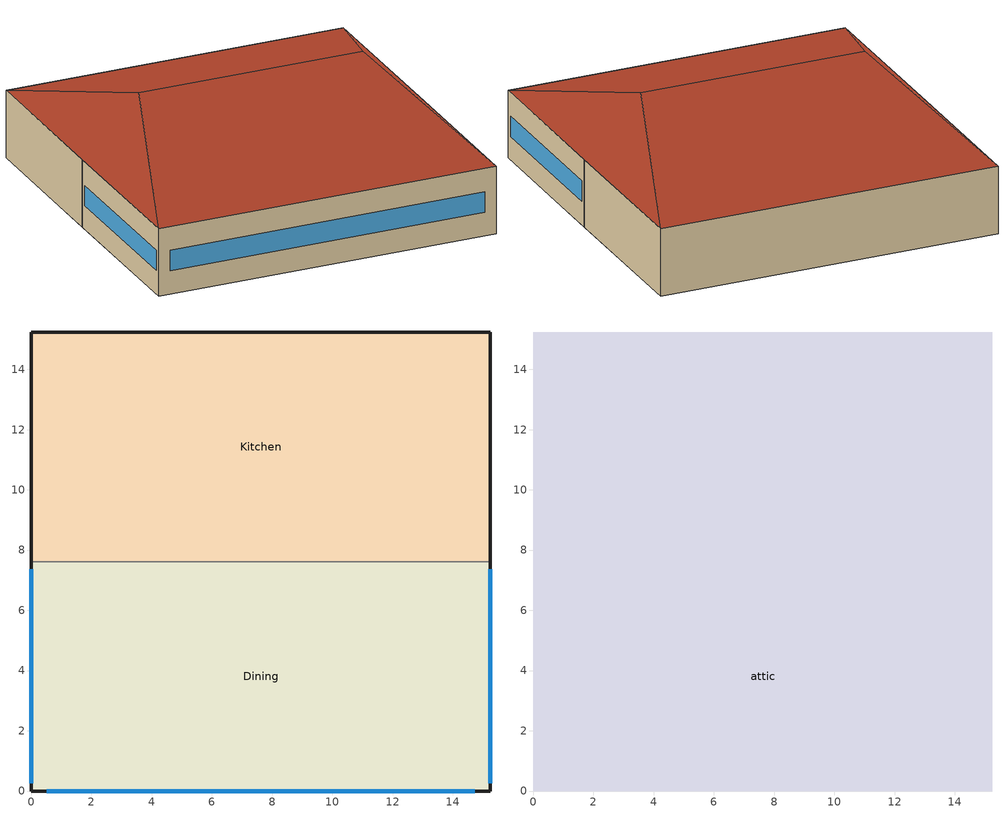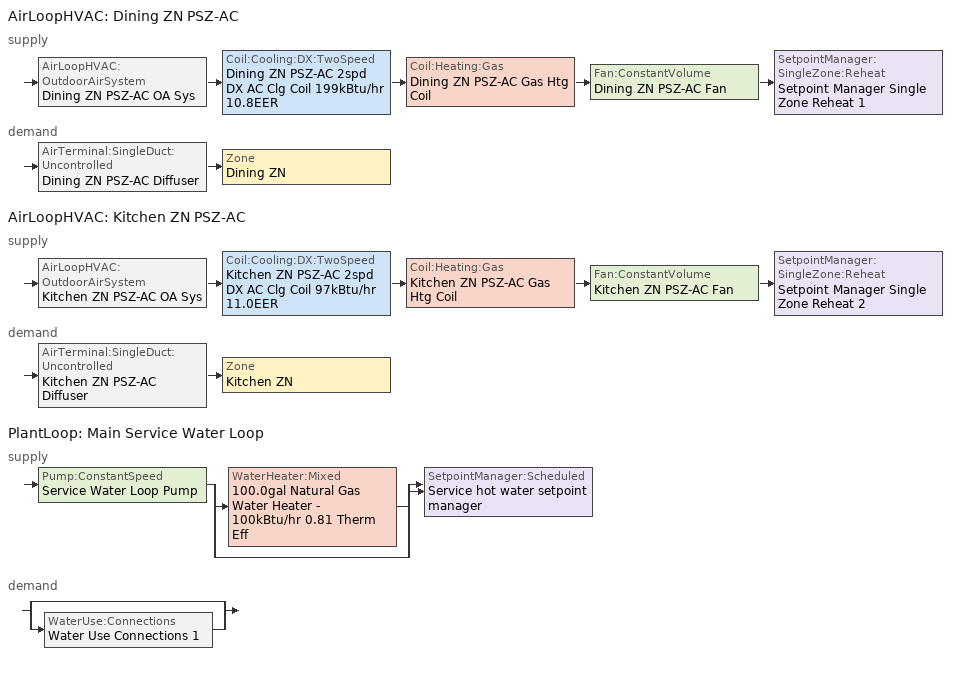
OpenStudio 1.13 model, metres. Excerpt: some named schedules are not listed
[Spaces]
Dining
 floor ground: 15.24,7.62 15.24,0 0,0 0,7.62 z0
 wall outside: 0,7.62 0,0 15.24,0 15.24,7.62 z0:3.05
 wall to Kitchen: 15.24,7.62 0,7.62 z0:3.05
 window: 0.51,0 14.73,0 / 0,7.37 0,0.25 / 15.24,0.25 15.24,7.37 z1.07:1.98
Kitchen
 floor ground: 15.24,15.24 15.24,7.62 0,7.62 0,15.24 z0
 wall outside: 15.24,7.62 15.24,15.24 0,15.24 0,7.62 z0:3.05
attic
 floor to Dining: 15.24,7.62 15.24,0 0,0 0,7.62 z3.05
 floor to Kitchen: 15.24,15.24 15.24,7.62 0,7.62 0,15.24 z3.05
 roof outside: 12.7,7.62,5.59 15.24,15.24,3.05 0,15.24,3.05 2.54,7.62,5.59; 12.7,7.62,5.59 15.24,0,3.05 15.24,15.24,3.05; 2.54,7.62,5.59 0,15.24,3.05 0,0,3.05; 2.54,7.62,5.59 0,0,3.05 15.24,0,3.05 12.7,7.62,5.59
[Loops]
AirLoopHVAC 'Dining ZN PSZ-AC'
 supply: AirLoopHVAC:OutdoorAirSystem 'Dining ZN PSZ-AC OA Sys' > Coil:Cooling:DX:TwoSpeed 'Dining ZN PSZ-AC 2spd DX AC Clg Coil 199kBtu/hr 10.8EER' > Coil:Heating:Gas 'Dining ZN PSZ-AC Gas Htg Coil' > Fan:ConstantVolume 'Dining ZN PSZ-AC Fan' > SetpointManager:SingleZone:Reheat 'Setpoint Manager Single Zone Reheat 1'
 demand: AirTerminal:SingleDuct:Uncontrolled 'Dining ZN PSZ-AC Diffuser' > Zone 'Dining ZN'
AirLoopHVAC 'Kitchen ZN PSZ-AC'
 supply: AirLoopHVAC:OutdoorAirSystem 'Kitchen ZN PSZ-AC OA Sys' > Coil:Cooling:DX:TwoSpeed 'Kitchen ZN PSZ-AC 2spd DX AC Clg Coil 97kBtu/hr 11.0EER' > Coil:Heating:Gas 'Kitchen ZN PSZ-AC Gas Htg Coil' > Fan:ConstantVolume 'Kitchen ZN PSZ-AC Fan' > SetpointManager:SingleZone:Reheat 'Setpoint Manager Single Zone Reheat 2'
 demand: AirTerminal:SingleDuct:Uncontrolled 'Kitchen ZN PSZ-AC Diffuser' > Zone 'Kitchen ZN'
PlantLoop 'Main Service Water Loop'
 supply: Pump:ConstantSpeed 'Service Water Loop Pump' > split
  | WaterHeater:Mixed '100.0gal Natural Gas Water Heater - 100kBtu/hr 0.81 Therm Eff'
  | bypass
  join > SetpointManager:Scheduled 'Service hot water setpoint manager'
 demand: split
  | bypass
  | WaterUse:Connections 'Water Use Connections 1'
[Site]
Houston Bush Intercontinental_TX_USA: Latitude {deg}=30; Longitude {deg}=-95.37; Time Zone {hr}=-6; Elevation {m}=29; Terrain=City
[Building]
90.1-2010-QuickServiceRestaurant-ASHRAE 169-2006-2A created: 2017-02-06 09:38:12 -0700: North Axis {deg}=0; Default Construction Set=90.1-2010 - QckSrvRest - ASHRAE 169-2006-2A; Standards Building Type=QuickServiceRestaurant
[Site:GroundTemperature:BuildingSurface]
20.41, 20.33, 20.54, 20.74, 20.98, 23.29, 23.67, 23.76, 23.73, 21.38, 20.94, 20.54
[Site:WaterMainsTemperature]
Calculation Method=Correlation; Annual Average Outdoor Air Temperature {C}=20.3167; Maximum Difference In Monthly Average Outdoor Air Temperatures {deltaC}=17.8
[SizingPeriod:DesignDay] Barometric Pressure {Pa}=100977; Sky Clearness=0; Rain Indicator=0; Snow Indicator=0; Day of Month=21; Daylight Saving Time Indicator=0; Humidity Indicating Type=Wetbulb; Dry-Bulb Temperature Range Modifier Type=DefaultMultipliers
Name | Maximum Dry-Bulb Temperature {C} | Daily Dry-Bulb Temperature Range {deltaC} | Humidity Indicating Conditions at Maximum Dry-Bulb | Wind Speed {m/s} | Wind Direction {deg} | Month | Day Type | Solar Model Indicator | ASHRAE Taub | ASHRAE Taud
Houston Bush Intercontinental Ann Htg 99.6% Condns DB | -1.6 | 0 | -1.6 | 2.8 | 0 | 1 | WinterDesignDay | ASHRAEClearSky
Houston Bush Intercontinental Ann Clg .4% Condns DB=>MWB | 36 | 10.1 | 24.8 | 3.5 | 170 | 7 | SummerDesignDay | ASHRAETau | 0.499 | 1.97
[ClimateZones]
Climate Zone Value 1=2A
[Material:NoMass] Thermal Absorptance=0.9; Solar Absorptance=0.7
Name | Roughness | Thermal Resistance {m2-K/W} | Visible Absorptance
CP02 CARPET PAD | VeryRough | 0.21648 | 0.8
Typical Insulation R-6.78 | Smooth | 1.19347 | 0.7
Typical Carpet Pad | Smooth | 0.21648 | 0.8
Typical Insulation R-9.06 | Smooth | 1.59504 | 0.7
Typical Insulation R-35.4 | Smooth | 6.23479 | 0.7
Typical Insulation R-0.58 | Smooth | 0.101875 | 0.7
Typical Insulation | Smooth | 0.0282222 | 0.7
[Material]
Name | Roughness | Thickness {m} | Conductivity {W/m-K} | Density {kg/m3} | Specific Heat {J/kg-K} | Thermal Absorptance | Solar Absorptance | Visible Absorptance
100mm Normalweight concrete floor | MediumSmooth | 0.1016 | 2.31 | 2322 | 832
G01 13mm gypsum board | Smooth | 0.0127 | 0.16 | 800 | 1090 | 0.9 | 0.7 | 0.5
4 in. Normalweight Concrete Floor | MediumRough | 0.1016 | 2.31 | 2322 | 832 | 0.9 | 0.7 | 0.7
25mm Stucco | Smooth | 0.0254 | 0.72 | 1856 | 840 | 0.9 | 0.7 | 0.7
5/8 in. Gypsum Board | MediumSmooth | 0.0159 | 0.16 | 800 | 1090 | 0.9 | 0.7 | 0.7
6 in. Normalweight Concrete Floor | MediumRough | 0.1524 | 2.31 | 2322 | 832 | 0.9 | 0.7 | 0.7
8 in. Concrete Block Basement Wall | MediumRough | 0.2032 | 1.326 | 1842 | 912 | 0.9 | 0.7 | 0.7
F08 Metal surface | Smooth | 0.0008 | 45.28 | 7824 | 500 | 0.9 | 0.7 | 0.7
G05 25mm wood | MediumSmooth | 0.0254 | 0.15 | 608 | 1630 | 0.9 | 0.5 | 0.5
Std Wood 6inch | MediumSmooth | 0.15 | 0.12 | 540 | 1210 | 0.9 | 0.7 | 0.7
[Construction]
Typical Insulated Exterior Mass Floor R-9.35: Typical Insulation R-6.78, 4 in. Normalweight Concrete Floor, Typical Carpet Pad
Typical Insulated Wood Framed Exterior Wall R-11.24: 25mm Stucco, 5/8 in. Gypsum Board, Typical Insulation R-9.06, 5/8 in. Gypsum Board
Typical Wood Joist Attic Floor R-37.04: 5/8 in. Gypsum Board, Typical Insulation R-35.4
Typical Interior Floor: 100mm Normalweight concrete floor, CP02 CARPET PAD
Typical Interior Wall: G01 13mm gypsum board, G01 13mm gypsum board
Typical Interior Ceiling: CP02 CARPET PAD, 100mm Normalweight concrete floor
Typical Insulated Carpeted 6in Slab Floor: 6 in. Normalweight Concrete Floor, Typical Carpet Pad
Typical Insulated Basement Mass Wall: 8 in. Concrete Block Basement Wall
U 0.72 SHGC 0.25 Sgl Ref-B-M Tint 6mm: REF B TINT MID 6MM
Typical Insulated Metal Door R-1.43: F08 Metal surface, Typical Insulation R-0.58
Typical Overhead Door: Typical Insulation
U 1.98 SHGC 0.36 Sgl Ref-B-H Clr 6mm: REF B CLEAR HI 6MM
Typical Interior Window: Clear 3mm
Typical Interior Door; Typical Interior Partition: G05 25mm wood
InteriorFurnishings: Std Wood 6inch
[DefaultConstructionSet]
90.1-2010 - QckSrvRest - ASHRAE 169-2006-2A: Default Exterior Surface Constructions=Default Surface Constructions 1; Default Interior Surface Constructions=Default Surface Constructions 2; Default Ground Contact Surface Constructions=Default Surface Constructions 3; Default Exterior SubSurface Constructions=Default Sub Surface Constructions 1; Default Interior SubSurface Constructions=Default Sub Surface Constructions 2; Interior Partition Construction=Typical Interior Partition
[DefaultSurfaceConstructions]
Name | Floor Construction | Wall Construction | Roof Ceiling Construction
Default Surface Constructions 1 | Typical Insulated Exterior Mass Floor R-9.35 | Typical Insulated Wood Framed Exterior Wall R-11.24 | Typical Wood Joist Attic Floor R-37.04
Default Surface Constructions 2 | Typical Interior Floor | Typical Interior Wall | Typical Interior Ceiling
Default Surface Constructions 3 | Typical Insulated Carpeted 6in Slab Floor | Typical Insulated Basement Mass Wall
[DefaultSubSurfaceConstructions]
Name | Fixed Window Construction | Operable Window Construction | Door Construction | Overhead Door Construction | Skylight Construction | Tubular Daylight Dome Construction | Tubular Daylight Diffuser Construction
Default Sub Surface Constructions 1 | U 0.72 SHGC 0.25 Sgl Ref-B-M Tint 6mm | U 0.72 SHGC 0.25 Sgl Ref-B-M Tint 6mm | Typical Insulated Metal Door R-1.43 | Typical Overhead Door | U 1.98 SHGC 0.36 Sgl Ref-B-H Clr 6mm | Typical Interior Window | Typical Interior Window
Default Sub Surface Constructions 2 | Typical Interior Window | Typical Interior Window | Typical Interior Door
[WindowMaterial:Glazing] Optical Data Type=SpectralAverage; Infrared Transmittance at Normal Incidence=0; Front Side Infrared Hemispherical Emissivity=0.84; Conductivity {W/m-K}=0.9; Dirt Correction Factor for Solar and Visible Transmittance=1; Solar Diffusing=No
Name | Thickness {m} | Solar Transmittance at Normal Incidence | Front Side Solar Reflectance at Normal Incidence | Back Side Solar Reflectance at Normal Incidence | Visible Transmittance at Normal Incidence | Front Side Visible Reflectance at Normal Incidence | Back Side Visible Reflectance at Normal Incidence | Back Side Infrared Hemispherical Emissivity
REF B TINT MID 6MM | 0.006 | 0.1 | 0.11 | 0.41 | 0.13 | 0.1 | 0.32 | 0.45
REF B CLEAR HI 6MM | 0.006 | 0.24 | 0.16 | 0.32 | 0.3 | 0.16 | 0.29 | 0.6
Clear 3mm | 0.003 | 0.837 | 0.075 | 0.075 | 0.898 | 0.081 | 0.081 | 0.84
[Space]
Name | Space Type | Building Story | Thermal Zone | Part of Total Floor Area
Dining | QuickServiceRestaurant Dining | Building Story 1 | Dining ZN | Yes
Kitchen | QuickServiceRestaurant Kitchen | Building Story 1 | Kitchen ZN | Yes
attic | QuickServiceRestaurant Attic |  | attic ZN | No
[SpaceType] Standards Building Type=QuickServiceRestaurant
Name | Default Schedule Set | Design Specification Outdoor Air Object | Standards Space Type
QuickServiceRestaurant Dining | QuickServiceRestaurant Dining Schedule Set | QuickServiceRestaurant Dining Ventilation | Dining
QuickServiceRestaurant Kitchen | QuickServiceRestaurant Kitchen Schedule Set | QuickServiceRestaurant Kitchen Ventilation | Kitchen
QuickServiceRestaurant Attic | QuickServiceRestaurant Attic Schedule Set | QuickServiceRestaurant Attic Ventilation | Attic
[DesignSpecification:OutdoorAir]
Name | Outdoor Air Flow per Person {m3/s-person} | Outdoor Air Flow per Floor Area {m3/s-m2} | Outdoor Air Flow Air Changes per Hour {1/hr} | Outdoor Air Method | Outdoor Air Flow Rate {m3/s}
QuickServiceRestaurant Attic Ventilation | 0 | 0 | 0
QuickServiceRestaurant Dining Ventilation | 0.00353961 | 0.0009144 |  | Sum
QuickServiceRestaurant Kitchen Ventilation | 0 | 0 |  | Sum | 1.14136
[DefaultScheduleSet]
Name | Infiltration Schedule | Number of People Schedule | People Activity Level Schedule | Lighting Schedule | Electric Equipment Schedule | Gas Equipment Schedule
QuickServiceRestaurant Attic Schedule Set | Always On
QuickServiceRestaurant Dining Schedule Set | RestaurantFastFood INFIL_SCH_PNNL | RestaurantFastFood BLDG_OCC_SCH | RestaurantFastFood ACTIVITY_SCH | RestaurantFastFood BLDG_LIGHT_DINING_SCH_2010 | RestaurantFastFood BLDG_EQUIP_SCH
QuickServiceRestaurant Kitchen Schedule Set | RestaurantFastFood INFIL_SCH_PNNL | RestaurantFastFood BLDG_OCC_SCH | RestaurantFastFood ACTIVITY_SCH | RestaurantFastFood BLDG_LIGHT_KITCHEN_SCH_2010_2013 | RestaurantFastFood BLDG_EQUIP_SCH | RestaurantFastFood FF_GAS_EQUIP_SCH
[ThermostatSetpoint:DualSetpoint]
Name | Heating Setpoint Temperature Schedule | Cooling Setpoint Temperature Schedule
QuickServiceRestaurant Dining Thermostat 1 | RestaurantFastFood HTGSETP_SCH_NO_OPTIMUM | RestaurantFastFood CLGSETP_SCH_NO_SETBACK
QuickServiceRestaurant Attic Thermostat 1
QuickServiceRestaurant Kitchen Thermostat 1 | RestaurantFastFood HTGSETP_KITCHEN_SCH_NO_OPTIMUM | RestaurantFastFood CLGSETP_KITCHEN_SCH_NO_SETBACK
[People:Definition] Number of People Calculation Method=People/Area; Fraction Radiant=0.3
Name | People per Space Floor Area {person/m2}
QuickServiceRestaurant Dining People Definition | 0.753474
QuickServiceRestaurant Kitchen People Definition | 0.0538196
[People] Work Efficiency Schedule=Work Efficiency Schedule; Clothing Insulation Schedule=Clothing Schedule; Air Velocity Schedule=Air Velocity Schedule
Name | People Definition | Space or SpaceType
QuickServiceRestaurant Dining People | QuickServiceRestaurant Dining People Definition | QuickServiceRestaurant Dining
QuickServiceRestaurant Kitchen People | QuickServiceRestaurant Kitchen People Definition | QuickServiceRestaurant Kitchen
[Lights:Definition] Design Level Calculation Method=Watts/Area; Fraction Radiant=0.7; Fraction Visible=0.2
Name | Watts per Space Floor Area {W/m2}
QuickServiceRestaurant Dining Lights Definition | 9.57988
QuickServiceRestaurant Kitchen Lights Definition | 10.6563
[Lights]
Name | Lights Definition | Space or SpaceType
QuickServiceRestaurant Dining Lights | QuickServiceRestaurant Dining Lights Definition | QuickServiceRestaurant Dining
QuickServiceRestaurant Kitchen Lights | QuickServiceRestaurant Kitchen Lights Definition | QuickServiceRestaurant Kitchen
[ElectricEquipment:Definition]
Name | Design Level Calculation Method | Watts per Space Floor Area {W/m2} | Fraction Latent | Fraction Radiant | Fraction Lost | Design Level {W}
QuickServiceRestaurant Dining Elec Equip Definition | Watts/Area | 116.788 | 0.25 | 0.3
QuickServiceRestaurant Kitchen Elec Equip Definition | Watts/Area | 270.885 | 0.25 | 0.3 | 0.3
Kitchen Electric Equipment Definition1 | EquipmentLevel |  | 0 | 0.25 | 0 | 515.917
Kitchen Electric Equipment Definition2 | EquipmentLevel |  | 0 | 0.25 | 0 | 851.67
[ElectricEquipment]
Name | Electric Equipment Definition | Space or SpaceType | Schedule
QuickServiceRestaurant Dining Elec Equip | QuickServiceRestaurant Dining Elec Equip Definition | QuickServiceRestaurant Dining
QuickServiceRestaurant Kitchen Elec Equip | QuickServiceRestaurant Kitchen Elec Equip Definition | QuickServiceRestaurant Kitchen
Kitchen_Reach-in-Freezer | Kitchen Electric Equipment Definition1 | QuickServiceRestaurant Kitchen | RestaurantFastFood ALWAYS_ON
Kitchen_Reach-in-Refrigerator | Kitchen Electric Equipment Definition2 | QuickServiceRestaurant Kitchen | RestaurantFastFood ALWAYS_ON
[GasEquipment:Definition]
QuickServiceRestaurant Kitchen Gas Equip Definition: Design Level Calculation Method=Watts/Area; Watts per Space Floor Area {W/m2}=791.361; Fraction Latent=0.1; Fraction Radiant=0.2; Fraction Lost=0.7
[GasEquipment]
QuickServiceRestaurant Kitchen Gas Equip: Gas Equipment Definition=QuickServiceRestaurant Kitchen Gas Equip Definition; Space or SpaceType=QuickServiceRestaurant Kitchen
[SpaceInfiltration:DesignFlowRate]
Name | Space or SpaceType | Schedule | Design Flow Rate Calculation Method | Flow per Exterior Surface Area {m3/s-m2} | Constant Term Coefficient | Temperature Term Coefficient | Velocity Term Coefficient | Velocity Squared Term Coefficient | Design Flow Rate {m3/s}
Dining Infiltration | Dining | RestaurantFastFood INFIL_SCH_PNNL | Flow/ExteriorArea | 0.000569573 | 0 | 0 | 0.224 | 0
Kitchen Infiltration | Kitchen | RestaurantFastFood INFIL_SCH_PNNL | Flow/ExteriorArea | 0.000569573 | 0 | 0 | 0.224 | 0
Dining door Infiltration | Dining | RestaurantFastFood DOOR_INFIL_SCH | Flow/Space |  |  |  |  |  | 0.902835
Space Infiltration Design Flow Rate 2 | attic | Always On | Flow/Space |  |  |  |  |  | 0.0729
[InternalMass:Definition]
Internal Mass Definition 1: Construction=InteriorFurnishings; Design Level Calculation Method=SurfaceArea/Area; Surface Area per Space Floor Area=2
[InternalMass] Internal Mass Definition=Internal Mass Definition 1
Name | Space or SpaceType
Dining Mass; Dining Mass 1 | Dining
Kitchen Mass; Kitchen Mass 1; Kitchen Mass 2; Kitchen Mass 3 | Kitchen
[ThermalZone] Use Ideal Air Loads=No
Name | Thermostat
Dining ZN | QuickServiceRestaurant Dining Thermostat 1
attic ZN | QuickServiceRestaurant Attic Thermostat 1
Kitchen ZN | QuickServiceRestaurant Kitchen Thermostat 1
[Sizing:Zone] Zone Cooling Design Supply Air Temperature Input Method=SupplyAirTemperature; Zone Cooling Design Supply Air Temperature Difference {deltaC}=11.11; Zone Heating Design Supply Air Temperature Input Method=SupplyAirTemperature; Zone Heating Design Supply Air Temperature {C}=40; Zone Heating Design Supply Air Temperature Difference {deltaC}=11.11; Zone Cooling Design Supply Air Humidity Ratio {kg-H2O/kg-air}=0.0085; Zone Heating Design Supply Air Humidity Ratio {kg-H2O/kg-air}=0.008; Heating Design Air Flow Method=DesignDay; Account for Dedicated Outdoor Air System=No; Dedicated Outdoor Air System Control Strategy=NeutralSupplyAir; Dedicated Outdoor Air Low Setpoint Temperature for Design {C}=autosize; Dedicated Outdoor Air High Setpoint Temperature for Design {C}=autosize
Name | Zone Cooling Design Supply Air Temperature {C} | Cooling Design Air Flow Method | Cooling Minimum Air Flow per Zone Floor Area {m3/s-m2}
Dining ZN | 12.8 | DesignDayWithLimit | 0.00358118
attic ZN | 14 | DesignDay
Kitchen ZN | 12.8 | DesignDayWithLimit | 0
[Zone equipment]
Dining ZN: Dining ZN PSZ-AC Diffuser, Dining ZN Exhaust Fan
Kitchen ZN: Kitchen ZN PSZ-AC Diffuser, Kitchen ZN Exhaust Fan
[AirLoopHVAC] Availability Schedule=RestaurantFastFood HVACOperationSchd; Design Supply Air Flow Rate {m3/s}=AutoSize
Name | Availability Manager
Dining ZN PSZ-AC | Availability Manager Night Cycle 1
Kitchen ZN PSZ-AC | Availability Manager Night Cycle 2
[Sizing:System] Type of Load to Size On=Sensible; Design Outdoor Air Flow Rate {m3/s}=Autosize; Minimum System Air Flow Ratio=1; Preheat Design Temperature {C}=7; Preheat Design Humidity Ratio {kg-H2O/kg-Air}=0.008; Precool Design Temperature {C}=12.8; Precool Design Humidity Ratio {kg-H2O/kg-Air}=0.008; Central Cooling Design Supply Air Temperature {C}=12.8; Central Heating Design Supply Air Temperature {C}=40; Sizing Option=Coincident; 100% Outdoor Air in Cooling=No; 100% Outdoor Air in Heating=No; Central Cooling Design Supply Air Humidity Ratio {kg-H2O/kg-Air}=0.0085; Central Heating Design Supply Air Humidity Ratio {kg-H2O/kg-Air}=0.008; Cooling Design Air Flow Method=DesignDay; Cooling Design Air Flow Rate {m3/s}=0; Heating Design Air Flow Method=DesignDay; Heating Design Air Flow Rate {m3/s}=0; System Outdoor Air Method=ZoneSum; Zone Maximum Outdoor Air Fraction=1; Cooling Supply Air Flow Rate Per Floor Area {m3/s-m2}=0.00996765; Cooling Fraction of Autosized Cooling Supply Air Flow Rate=1; Cooling Supply Air Flow Rate Per Unit Cooling Capacity {m3/s-W}=3.94755e-05; Heating Supply Air Flow Rate Per Floor Area {m3/s-m2}=0.00996765; Heating Fraction of Autosized Heating Supply Air Flow Rate=1; Heating Fraction of Autosized Cooling Supply Air Flow Rate=1; Heating Supply Air Flow Rate Per Unit Heating Capacity {m3/s-W}=3.15882e-05; Cooling Design Capacity Method=CoolingDesignCapacity; Cooling Design Capacity {W}=autosize; Cooling Design Capacity Per Floor Area {W/m2}=234.7; Fraction of Autosized Cooling Design Capacity=1; Heating Design Capacity Method=HeatingDesignCapacity; Heating Design Capacity {W}=autosize; Heating Design Capacity Per Floor Area {W/m2}=157; Fraction of Autosized Heating Design Capacity=1; Central Cooling Capacity Control Method=OnOff
Dining ZN PSZ-AC; Kitchen ZN PSZ-AC
[SetpointManager:SingleZone:Reheat] Minimum Supply Air Temperature {C}=10; Maximum Supply Air Temperature {C}=50
Name | Control Zone
Setpoint Manager Single Zone Reheat 1 | Dining ZN
Setpoint Manager Single Zone Reheat 2 | Kitchen ZN
[Fan:ConstantVolume] Availability Schedule=RestaurantFastFood HVACOperationSchd; Pressure Rise {Pa}=622.722; Maximum Flow Rate {m3/s}=AutoSize
Name | Fan Efficiency | Motor Efficiency
Dining ZN PSZ-AC Fan | 0.58175 | 0.895
Kitchen ZN PSZ-AC Fan | 0.56225 | 0.865
[Coil:Heating:Gas] Availability Schedule=Always On Discrete; Gas Burner Efficiency=0.8; Nominal Capacity {W}=AutoSize; Parasitic Electric Load {W}=0; Parasitic Gas Load {W}=0
Dining ZN PSZ-AC Gas Htg Coil; Kitchen ZN PSZ-AC Gas Htg Coil
[Coil:Cooling:DX:TwoSpeed] Availability Schedule=Always On Discrete; Rated High Speed Total Cooling Capacity {W}=Autosize; Rated High Speed Sensible Heat Ratio=Autosize; Rated High Speed Air Flow Rate {m3/s}=Autosize; Rated Low Speed Total Cooling Capacity {W}=Autosize; Rated Low Speed Sensible Heat Ratio=0.69; Condenser Type=AirCooled; High Speed Evaporative Condenser Effectiveness=0; High Speed Evaporative Condenser Air Flow Rate {m3/s}=Autosize; High Speed Evaporative Condenser Pump Rated Power Consumption {W}=Autosize; Low Speed Evaporative Condenser Effectiveness=0; Low Speed Evaporative Condenser Air Flow Rate {m3/s}=Autosize; Low Speed Evaporative Condenser Pump Rated Power Consumption {W}=Autosize; Basin Heater Capacity {W/K}=10; Basin Heater Setpoint Temperature {C}=2
Name | Rated High Speed COP {W/W} | Total Cooling Capacity Function of Temperature Curve | Total Cooling Capacity Function of Flow Fraction Curve | Energy Input Ratio Function of Temperature Curve | Energy Input Ratio Function of Flow Fraction Curve | Part Load Fraction Correlation Curve | Rated Low Speed COP {W/W} | Low Speed Total Cooling Capacity Function of Temperature Curve | Low Speed Energy Input Ratio Function of Temperature Curve
Dining ZN PSZ-AC 2spd DX AC Clg Coil 199kBtu/hr 10.8EER | 3.8188 | PSZ-AC_CoolCLennoxStandard10Ton_TGA120S2B_CapFT | AHU-1_CoolCStandard10Ton_CapFF | PSZ-AC_CoolCStandard10Ton_EIRFT | CoolCLennoxStandard10Ton_TGA120S2B_EIRFFF | PSZ-AC_CoolCLennoxStandard10Ton_TGA120S2B_PLR | 3.8188 | PSZ-AC_CoolCLennoxStandard10Ton_TGA120S2B_CapFT 1 | PSZ-AC_CoolCStandard10Ton_EIRFT 1
Kitchen ZN PSZ-AC 2spd DX AC Clg Coil 97kBtu/hr 11.0EER | 3.8014 | PSZ-Fine Storage DX Coil Cap-FT | DX Coil Cap-FF | PSZ-AC DX Coil EIR-FT | Split DX Coil EIR-FF | HPACCOOLPLFFPLR | 3.8014 | PSZ-Fine Storage DX Coil Cap-FT 1 | PSZ-AC DX Coil EIR-FT 1
[Controller:OutdoorAir] Minimum Outdoor Air Flow Rate {m3/s}=Autosize; Maximum Outdoor Air Flow Rate {m3/s}=Autosize; Economizer Control Type=DifferentialEnthalpy; Economizer Control Action Type=ModulateFlow; Lockout Type=NoLockout; Minimum Limit Type=FixedMinimum; Minimum Outdoor Air Schedule=RestaurantFastFood HVACOperationSchd; High Humidity Control=No; Heat Recovery Bypass Control Type=BypassWhenOAFlowGreaterThanMinimum
Name | Controller Mechanical Ventilation
Dining ZN PSZ-AC OA Sys Controller | Controller Mechanical Ventilation 1
Kitchen ZN PSZ-AC OA Sys Controller | Controller Mechanical Ventilation 2
[Controller:MechanicalVentilation] Availability Schedule=Always On Discrete; System Outdoor Air Method=ZoneSum
Controller Mechanical Ventilation 1; Controller Mechanical Ventilation 2
[AirLoopHVAC:OutdoorAirSystem]
Name | Controller
Dining ZN PSZ-AC OA Sys | Dining ZN PSZ-AC OA Sys Controller
Kitchen ZN PSZ-AC OA Sys | Kitchen ZN PSZ-AC OA Sys Controller
[AvailabilityManager:NightCycle] Control Type=CycleOnAny; Thermostat Tolerance {deltaC}=1; Cycling Run Time {s}=3600
Availability Manager Night Cycle 1; Availability Manager Night Cycle 2
[AirTerminal:SingleDuct:Uncontrolled] Availability Schedule=Always On Discrete; Maximum Air Flow Rate {m3/s}=AutoSize
Dining ZN PSZ-AC Diffuser; Kitchen ZN PSZ-AC Diffuser
[Fan:ZoneExhaust] Availability Schedule=RestaurantFastFood Hours_of_operation; System Availability Manager Coupling Mode=Decoupled
Name | Fan Efficiency | Pressure Rise {Pa} | Maximum Flow Rate {m3/s} | Balanced Exhaust Fraction Schedule
Kitchen ZN Exhaust Fan | 0.0660786 | 124.544 | 1.557427 | RestaurantFastFood Kitchen Exhaust Fan Balanced Exhaust Fraction Schedule_2007_2010_2013
Dining ZN Exhaust Fan | 1 | 0 | 0.416
[Refrigeration:Case] Availability Schedule=Always On Discrete; Zone=Kitchen ZN; Rated Ambient Temperature {C}=23.8889; Rated Ambient Relative Humidity {percent}=55; Latent Case Credit Curve Type=CaseTemperatureMethod; Standard Case Lighting Power per Unit Length {W/m}=33; Case Lighting Schedule=RestaurantFastFood BLDG_LIGHT_DINING_SCH_2004_2007; Fraction of Lighting Energy to Case=1; Anti-Sweat Heater Control Type=None; Humidity at Zero Anti-Sweat Heater Energy {percent}=0; Case Height {m}=0; Defrost Energy Correction Curve Type=None
Name | Rated Total Cooling Capacity per Unit Length {W/m} | Rated Latent Heat Ratio | Rated Runtime Fraction | Case Length {m} | Case Operating Temperature {C} | Latent Case Credit Curve | Standard Case Fan Power per Unit Length {W/m} | Operating Case Fan Power per Unit Length {W/m} | Fraction of Anti-Sweat Heater Energy to Case | Case Defrost Power per Unit Length {W/m} | Case Defrost Type | Case Defrost Schedule | Case Defrost Drip-Down Schedule | Under Case HVAC Return Air Fraction | Refrigerated Case Restocking Schedule | Case Credit Fraction Schedule
Kitchen ZN Walkin Freezer | 688 | 0.1 | 0.4 | 2.44 | -23 | Single Shelf Horizontal Latent Energy Multiplier_After2004 | 74 | 74 | 0 | 1291.7 | Electric | Refrigeration Defrost Schedule | Refrigeration Defrost DripDown Schedule | 0 | RestaurantFastFood Kitchen_Case:1_WALKINFREEZER_WalkInStockingSched | Refrigeration Case Credit Schedule
Kitchen ZN Display Case | 734 | 0.08 | 0.85 | 3.05 | 2 | Multi Shelf Vertical Latent Energy Multiplier | 66 | 66 | 0.2 | 0 | OffCycle | Refrigeration Defrost Schedule 1 |  | 0.05 | RestaurantFastFood Kitchen_Case:2_SELFCONTAINEDDISPLAYCASE_CaseStockingSched
[Refrigeration:Compressor] Rated Return Gas Temperature {C}=18.3; Rated Subcooling {deltaC}=0
Name | Refrigeration Compressor Power Curve | Refrigeration Compressor Capacity Curve
Refrigeration Compressor 1 | Refrigeration Compressor Power Curve | Refrigeration Compressor Capacity Curve
Refrigeration Compressor 2 | Refrigeration Compressor Power Curve 1 | Refrigeration Compressor Capacity Curve 1
[Refrigeration:Condenser:AirCooled] Rated Subcooling Temperature Difference {deltaC}=0; Condenser Fan Speed Control Type=VariableSpeed; Rated Fan Power {W}=330; Minimum Fan Air Flow Ratio=0.25
Name | Rated Effective Total Heat Rejection Rate Curve
Refrigeration Condenser Air Cooled 1 | Refrigeration Condenser Air Cooled HR Curve
Refrigeration Condenser Air Cooled 2 | Refrigeration Condenser Air Cooled HR Curve 1
[Refrigeration:System] Minimum Condensing Temperature {C}=21; Refrigeration System Working Fluid Type=R404a; Suction Temperature Control Type=ConstantSuctionTemperature; Suction Piping Zone=Kitchen ZN
Name | Refrigeration Condenser
Refrigeration System 1 | Refrigeration Condenser Air Cooled 1
Refrigeration System 2 | Refrigeration Condenser Air Cooled 2
[ZoneMixing]
Zone Mixing 1: Zone=Kitchen ZN; Schedule=RestaurantFastFood Hours_of_operation; Design Flow Rate Calculation Method=Flow/Zone; Design Flow Rate {m3/s}=0.416067; Source Zone=Dining ZN; Delta Temperature {deltaC}=0
[PlantLoop]
Main Service Water Loop: Maximum Loop Temperature {C}=60; Minimum Loop Temperature {C}=10; Plant Loop Volume {m3}=Autocalculate; Load Distribution Scheme=Optimal
[Sizing:Plant]
Main Service Water Loop: Loop Type=Heating; Design Loop Exit Temperature {C}=60; Loop Design Temperature Difference {deltaC}=5; Sizing Option=NonCoincident; Zone Timesteps in Averaging Window=1; Coincident Sizing Factor Mode=None
[SetpointManager:Scheduled]
Service hot water setpoint manager: Control Variable=Temperature; Schedule=Service Water Loop Temp - 140F
[Pump:ConstantSpeed]
Service Water Loop Pump: Rated Flow Rate {m3/s}=autosize; Rated Pump Head {Pa}=0.001; Rated Power Consumption {W}=autosize; Motor Efficiency=0.855; Fraction of Motor Inefficiencies to Fluid Stream=0; Pump Control Type=Intermittent
[WaterHeater:Mixed]
100.0gal Natural Gas Water Heater - 100kBtu/hr 0.81 Therm Eff: Tank Volume {m3}=0.378541; Setpoint Temperature Schedule=Service Water Loop Temp - 140F; Deadband Temperature Difference {deltaC}=2; Maximum Temperature Limit {C}=82.2222; Heater Control Type=Cycle; Heater Maximum Capacity {W}=29307.1; Heater Fuel Type=NaturalGas; Heater Thermal Efficiency=0.8098; Off Cycle Parasitic Fuel Consumption Rate {W}=19.9992; Off Cycle Parasitic Fuel Type=NaturalGas; Off Cycle Parasitic Heat Fraction to Tank=0.8; On Cycle Parasitic Fuel Consumption Rate {W}=19.9992; On Cycle Parasitic Fuel Type=NaturalGas; On Cycle Parasitic Heat Fraction to Tank=0; Ambient Temperature Indicator=Schedule; Ambient Temperature Schedule=Water Heater Ambient Temp Schedule 70F; Off Cycle Loss Coefficient to Ambient Temperature {W/K}=7.38539; On Cycle Loss Coefficient to Ambient Temperature {W/K}=7.38539; Use Side Effectiveness=1; Source Side Effectiveness=1; Use Side Design Flow Rate {m3/s}=autosize; Source Side Design Flow Rate {m3/s}=autosize; Indirect Water Heating Recovery Time {hr}=1.5
[WaterUse:Connections]
Water Use Connections 1: Water Use Equipment Name 1=Kitchen Service Water Use 0.67gal/min
[WaterUse:Equipment:Definition]
Kitchen Service Water Use Def 0.67gal/min: Peak Flow Rate {m3/s}=4.20756e-05; Target Temperature Schedule=Schedule Ruleset 5; Sensible Fraction Schedule=Schedule Ruleset 3; Latent Fraction Schedule=Schedule Ruleset 4
[WaterUse:Equipment]
Kitchen Service Water Use 0.67gal/min: Water Use Equipment Definition=Kitchen Service Water Use Def 0.67gal/min; Flow Rate Fraction Schedule=RestaurantFastFood BLDG_SWH_SCH
[Exterior:Lights:Definition]
Name | Design Level {W}
Occ Sensing Exterior Lights Def | 1039.09
NonDimming Exterior Lights Def | 122.81
[Exterior:Lights] Control Option=AstronomicalClock
Name | Exterior Lights Definition | Schedule
Occ Sensing Exterior Lights Def | Occ Sensing Exterior Lights Def | RestaurantFastFood Exterior_lighting_schedule_b
NonDimming Exterior Lights Def | NonDimming Exterior Lights Def | RestaurantFastFood Exterior_lighting_schedule_a
[BuildingStory]
Building Story 1: Nominal Z Coordinate {m}=0
[HeatExchanger:AirToAir:SensibleAndLatent]
Kitchen ZN PSZ-AC ERV: Availability Schedule=Always On Discrete; Nominal Supply Air Flow Rate {m3/s}=autosize; Sensible Effectiveness at 100% Heating Air Flow=0.5; Latent Effectiveness at 100% Heating Air Flow=0.5; Sensible Effectiveness at 75% Heating Air Flow=0.5; Latent Effectiveness at 75% Heating Air Flow=0.5; Sensible Effectiveness at 100% Cooling Air Flow=0.5; Latent Effectiveness at 100% Cooling Air Flow=0.5; Sensible Effectiveness at 75% Cooling Air Flow=0.5; Latent Effectiveness at 75% Cooling Air Flow=0.5; Nominal Electric Power {W}=868.926; Supply Air Outlet Temperature Control=Yes; Heat Exchanger Type=Rotary; Frost Control Type=ExhaustOnly; Threshold Temperature {C}=-23.3; Initial Defrost Time Fraction=0.167; Rate of Defrost Time Fraction Increase {1/K}=1.44; Economizer Lockout=Yes
[SetpointManager:OutdoorAirPretreat]
Setpoint Manager Outdoor Air Pretreat 1: Minimum Setpoint Temperature {C}=-99; Maximum Setpoint Temperature {C}=99; Minimum Setpoint Humidity Ratio {kgWater/kgDryAir}=1e-05; Maximum Setpoint Humidity Ratio {kgWater/kgDryAir}=1
[Schedule:Ruleset]
Name | Default Day Schedule | Summer Design Day Schedule | Winter Design Day Schedule
Always On | Always On Default
Clothing Schedule | Clothing Schedule Default Winter Clothes
Air Velocity Schedule | Air Velocity Schedule Default
Work Efficiency Schedule | Work Efficiency Schedule Default
RestaurantFastFood BLDG_OCC_SCH | RestaurantFastFood BLDG_OCC_SCH Default | RestaurantFastFood BLDG_OCC_SCH Summer Design Day | RestaurantFastFood BLDG_OCC_SCH Winter Design Day
RestaurantFastFood ACTIVITY_SCH | RestaurantFastFood ACTIVITY_SCH Default | RestaurantFastFood ACTIVITY_SCH Summer Design Day | RestaurantFastFood ACTIVITY_SCH Winter Design Day
RestaurantFastFood BLDG_LIGHT_DINING_SCH_2010 | RestaurantFastFood BLDG_LIGHT_DINING_SCH_2010 Default | RestaurantFastFood BLDG_LIGHT_DINING_SCH_2010 Summer Design Day | RestaurantFastFood BLDG_LIGHT_DINING_SCH_2010 Winter Design Day
RestaurantFastFood BLDG_EQUIP_SCH | RestaurantFastFood BLDG_EQUIP_SCH Default | RestaurantFastFood BLDG_EQUIP_SCH Summer Design Day | RestaurantFastFood BLDG_EQUIP_SCH Winter Design Day
RestaurantFastFood INFIL_SCH_PNNL | RestaurantFastFood INFIL_SCH_PNNL Default | RestaurantFastFood INFIL_SCH_PNNL Summer Design Day | RestaurantFastFood INFIL_SCH_PNNL Winter Design Day
RestaurantFastFood HTGSETP_SCH_NO_OPTIMUM | RestaurantFastFood HTGSETP_SCH_NO_OPTIMUM Default | RestaurantFastFood HTGSETP_SCH_NO_OPTIMUM Summer Design Day | RestaurantFastFood HTGSETP_SCH_NO_OPTIMUM Winter Design Day
RestaurantFastFood CLGSETP_SCH_NO_SETBACK | RestaurantFastFood CLGSETP_SCH_NO_SETBACK Default | RestaurantFastFood CLGSETP_SCH_NO_SETBACK Summer Design Day | RestaurantFastFood CLGSETP_SCH_NO_SETBACK Winter Design Day
RestaurantFastFood BLDG_LIGHT_KITCHEN_SCH_2010_2013 | RestaurantFastFood BLDG_LIGHT_KITCHEN_SCH_2010_2013 Default | RestaurantFastFood BLDG_LIGHT_KITCHEN_SCH_2010_2013 Summer Design Day | RestaurantFastFood BLDG_LIGHT_KITCHEN_SCH_2010_2013 Winter Design Day
RestaurantFastFood FF_GAS_EQUIP_SCH | RestaurantFastFood FF_GAS_EQUIP_SCH Default | RestaurantFastFood FF_GAS_EQUIP_SCH Summer Design Day | RestaurantFastFood FF_GAS_EQUIP_SCH Winter Design Day
RestaurantFastFood HTGSETP_KITCHEN_SCH_NO_OPTIMUM | RestaurantFastFood HTGSETP_KITCHEN_SCH_NO_OPTIMUM Default | RestaurantFastFood HTGSETP_KITCHEN_SCH_NO_OPTIMUM Summer Design Day | RestaurantFastFood HTGSETP_KITCHEN_SCH_NO_OPTIMUM Winter Design Day
RestaurantFastFood CLGSETP_KITCHEN_SCH_NO_SETBACK | RestaurantFastFood CLGSETP_KITCHEN_SCH_NO_SETBACK Default | RestaurantFastFood CLGSETP_KITCHEN_SCH_NO_SETBACK Summer Design Day | RestaurantFastFood CLGSETP_KITCHEN_SCH_NO_SETBACK Winter Design Day
RestaurantFastFood HVACOperationSchd | RestaurantFastFood HVACOperationSchd Default | RestaurantFastFood HVACOperationSchd Summer Design Day | RestaurantFastFood HVACOperationSchd Winter Design Day
RestaurantFastFood Hours_of_operation | RestaurantFastFood Hours_of_operation Default | RestaurantFastFood Hours_of_operation Summer Design Day | RestaurantFastFood Hours_of_operation Winter Design Day
RestaurantFastFood Kitchen Exhaust Fan Balanced Exhaust Fraction Schedule_2007_2010_2013 | RestaurantFastFood Kitchen Exhaust Fan Balanced Exhaust Fraction Schedule_2007_2010_2013 Default | RestaurantFastFood Kitchen Exhaust Fan Balanced Exhaust Fraction Schedule_2007_2010_2013 Summer Design Day | RestaurantFastFood Kitchen Exhaust Fan Balanced Exhaust Fraction Schedule_2007_2010_2013 Winter Design Day
Refrigeration Defrost Schedule | Refrigeration Defrost Schedule Default
Refrigeration Defrost DripDown Schedule | Refrigeration Defrost DripDown Schedule Default
Refrigeration Case Credit Schedule | Refrigeration Case Credit Schedule Default
RestaurantFastFood BLDG_LIGHT_DINING_SCH_2004_2007 | RestaurantFastFood BLDG_LIGHT_DINING_SCH_2004_2007 Default | RestaurantFastFood BLDG_LIGHT_DINING_SCH_2004_2007 Summer Design Day | RestaurantFastFood BLDG_LIGHT_DINING_SCH_2004_2007 Winter Design Day
RestaurantFastFood Kitchen_Case:1_WALKINFREEZER_WalkInStockingSched | RestaurantFastFood Kitchen_Case:1_WALKINFREEZER_WalkInStockingSched Default | RestaurantFastFood Kitchen_Case:1_WALKINFREEZER_WalkInStockingSched Summer Design Day | RestaurantFastFood Kitchen_Case:1_WALKINFREEZER_WalkInStockingSched Winter Design Day
Refrigeration Defrost Schedule 1 | Refrigeration Defrost Schedule Default 1
RestaurantFastFood Kitchen_Case:2_SELFCONTAINEDDISPLAYCASE_CaseStockingSched | RestaurantFastFood Kitchen_Case:2_SELFCONTAINEDDISPLAYCASE_CaseStockingSched Default | RestaurantFastFood Kitchen_Case:2_SELFCONTAINEDDISPLAYCASE_CaseStockingSched Summer Design Day | RestaurantFastFood Kitchen_Case:2_SELFCONTAINEDDISPLAYCASE_CaseStockingSched Winter Design Day
RestaurantFastFood ALWAYS_ON | RestaurantFastFood ALWAYS_ON Default | RestaurantFastFood ALWAYS_ON Summer Design Day | RestaurantFastFood ALWAYS_ON Winter Design Day
RestaurantFastFood DOOR_INFIL_SCH | RestaurantFastFood DOOR_INFIL_SCH Default | RestaurantFastFood DOOR_INFIL_SCH Summer Design Day | RestaurantFastFood DOOR_INFIL_SCH Winter Design Day
Service Water Loop Temp - 140F | Service Water Loop Temp - 140F Default
Water Heater Ambient Temp Schedule 70F | Water Heater Ambient Temp Schedule 70F Default
Schedule Ruleset 3 | Schedule Day 45
Schedule Ruleset 4 | Schedule Day 46
Schedule Ruleset 5 | Schedule Day 47
RestaurantFastFood BLDG_SWH_SCH | RestaurantFastFood BLDG_SWH_SCH Default | RestaurantFastFood BLDG_SWH_SCH Summer Design Day | RestaurantFastFood BLDG_SWH_SCH Winter Design Day
RestaurantFastFood Exterior_lighting_schedule_b | RestaurantFastFood Exterior_lighting_schedule_b Default | RestaurantFastFood Exterior_lighting_schedule_b Summer Design Day | RestaurantFastFood Exterior_lighting_schedule_b Winter Design Day
RestaurantFastFood Exterior_lighting_schedule_a | RestaurantFastFood Exterior_lighting_schedule_a Default | RestaurantFastFood Exterior_lighting_schedule_a Summer Design Day | RestaurantFastFood Exterior_lighting_schedule_a Winter Design Day
[Schedule:Day]
Always On Default; Clothing Schedule Default Winter Clothes; RestaurantFastFood BLDG_OCC_SCH Summer Design Day; RestaurantFastFood BLDG_LIGHT_DINING_SCH_2010 Summer Design Day; RestaurantFastFood BLDG_LIGHT_KITCHEN_SCH_2010_2013 Summer Design Day; RestaurantFastFood BLDG_LIGHT_DINING_SCH_2004_2007 Summer Design Day; RestaurantFastFood ALWAYS_ON Default; RestaurantFastFood ALWAYS_ON Winter Design Day; RestaurantFastFood ALWAYS_ON Summer Design Day; RestaurantFastFood DOOR_INFIL_SCH Summer Design Day: 24, 0, 1
Air Velocity Schedule Default: 24, 0, 0.2
Work Efficiency Schedule Default; RestaurantFastFood BLDG_OCC_SCH Winter Design Day; RestaurantFastFood BLDG_LIGHT_DINING_SCH_2010 Winter Design Day; RestaurantFastFood BLDG_EQUIP_SCH Winter Design Day; RestaurantFastFood BLDG_LIGHT_KITCHEN_SCH_2010_2013 Winter Design Day; RestaurantFastFood FF_GAS_EQUIP_SCH Winter Design Day; RestaurantFastFood BLDG_LIGHT_DINING_SCH_2004_2007 Winter Design Day; RestaurantFastFood DOOR_INFIL_SCH Winter Design Day: 24, 0, 0
RestaurantFastFood BLDG_OCC_SCH Default: 1, 0, 0.05, 6, 0, 0, 7, 0, 0.05, 9, 0, 0.5, 11, 0, 0.2, 12, 0, 0.3, 14, 0, 0.5, 15, 0, 0.3, 16, 0, 0.2, 17, 0, 0.25, 18, 0, 0.35, 19, 0, 0.55, 20, 0, 0.65, 21, 0, 0.7, 22, 0, 0.35, 24, 0, 0.2
RestaurantFastFood ACTIVITY_SCH Default; RestaurantFastFood ACTIVITY_SCH Winter Design Day; RestaurantFastFood ACTIVITY_SCH Summer Design Day: 24, 0, 120
RestaurantFastFood BLDG_LIGHT_DINING_SCH_2010 Default: 1, 0, 0.19034, 6, 0, 0.15, 8, 0, 0.28551, 10, 0, 0.47585, 16, 0, 0.66619, 22, 0, 0.57102, 23, 0, 0.47585, 24, 0, 0.28551
RestaurantFastFood BLDG_EQUIP_SCH Default; RestaurantFastFood FF_GAS_EQUIP_SCH Default: 1, 0, 0.03, 2, 0, 0.02, 3, 0, 0.03, 4, 0, 0.02, 5, 0, 0.05, 6, 0, 0.12, 7, 0, 0.13, 8, 0, 0.15, 9, 0, 0.18, 10, 0, 0.21, 11, 0, 0.26, 12, 0, 0.29, 13, 0, 0.27, 14, 0, 0.25, 16, 0, 0.23, 18, 0, 0.26, 19, 0, 0.24, 20, 0, 0.22, 21, 0, 0.2, 22, 0, 0.18, 23, 0, 0.09, 24, 0, 0.03
RestaurantFastFood BLDG_EQUIP_SCH Summer Design Day; RestaurantFastFood FF_GAS_EQUIP_SCH Summer Design Day: 24, 0, 0.29
RestaurantFastFood INFIL_SCH_PNNL Default; RestaurantFastFood INFIL_SCH_PNNL Winter Design Day; RestaurantFastFood INFIL_SCH_PNNL Summer Design Day: 1, 0, 0.25, 5, 0, 1, 24, 0, 0.25
RestaurantFastFood HTGSETP_SCH_NO_OPTIMUM Default: 3, 0, 15.56, 24, 0, 21.11
RestaurantFastFood HTGSETP_SCH_NO_OPTIMUM Summer Design Day; RestaurantFastFood HTGSETP_KITCHEN_SCH_NO_OPTIMUM Summer Design Day: 24, 0, 15.56
RestaurantFastFood HTGSETP_SCH_NO_OPTIMUM Winter Design Day: 5, 0, 15.56, 6, 0, 18.33, 24, 0, 21.11
RestaurantFastFood CLGSETP_SCH_NO_SETBACK Default: 24, 0, 23.89
RestaurantFastFood CLGSETP_SCH_NO_SETBACK Summer Design Day: 5, 0, 30, 6, 0, 26.67, 24, 0, 23.89
RestaurantFastFood CLGSETP_SCH_NO_SETBACK Winter Design Day; RestaurantFastFood CLGSETP_KITCHEN_SCH_NO_SETBACK Winter Design Day: 24, 0, 30
RestaurantFastFood BLDG_LIGHT_KITCHEN_SCH_2010_2013 Default: 1, 0, 0.17776, 6, 0, 0.15, 8, 0, 0.26664, 10, 0, 0.4444, 16, 0, 0.62216, 22, 0, 0.53328, 23, 0, 0.4444, 24, 0, 0.26664
RestaurantFastFood HTGSETP_KITCHEN_SCH_NO_OPTIMUM Default: 3, 0, 15.56, 24, 0, 18.89
RestaurantFastFood HTGSETP_KITCHEN_SCH_NO_OPTIMUM Winter Design Day: 5, 0, 15.56, 6, 0, 17.22, 24, 0, 18.89
RestaurantFastFood CLGSETP_KITCHEN_SCH_NO_SETBACK Default: 24, 0, 26.11
RestaurantFastFood CLGSETP_KITCHEN_SCH_NO_SETBACK Summer Design Day: 5, 0, 30, 6, 0, 28.33, 24, 0, 26.11
RestaurantFastFood HVACOperationSchd Default; RestaurantFastFood HVACOperationSchd Winter Design Day; RestaurantFastFood HVACOperationSchd Summer Design Day; RestaurantFastFood Hours_of_operation Default; RestaurantFastFood Hours_of_operation Winter Design Day; RestaurantFastFood Hours_of_operation Summer Design Day: 1, 0, 1, 5, 0, 0, 24, 0, 1
RestaurantFastFood Kitchen Exhaust Fan Balanced Exhaust Fraction Schedule_2007_2010_2013 Default; RestaurantFastFood Kitchen Exhaust Fan Balanced Exhaust Fraction Schedule_2007_2010_2013 Winter Design Day; RestaurantFastFood Kitchen Exhaust Fan Balanced Exhaust Fraction Schedule_2007_2010_2013 Summer Design Day: 1, 0, 0.530511, 5, 0, 0, 24, 0, 0.530511
Refrigeration Defrost Schedule Default: 11, 0, 0, 11, 20, 1, 23, 0, 0, 23, 20, 1, 24, 0, 0
Refrigeration Defrost DripDown Schedule Default: 11, 0, 0, 11, 30, 1, 23, 0, 0, 23, 30, 1, 24, 0, 0
Refrigeration Case Credit Schedule Default: 7, 0, 0.2, 21, 0, 0.4, 24, 0, 0.2
RestaurantFastFood BLDG_LIGHT_DINING_SCH_2004_2007 Default: 1, 0, 0.2, 6, 0, 0.15, 8, 0, 0.3, 10, 0, 0.5, 16, 0, 0.7, 22, 0, 0.6, 23, 0, 0.5, 24, 0, 0.3
RestaurantFastFood Kitchen_Case:1_WALKINFREEZER_WalkInStockingSched Default: 4, 0, 0, 5, 0, 725, 6, 0, 417, 7, 0, 290, 24, 0, 0
RestaurantFastFood Kitchen_Case:1_WALKINFREEZER_WalkInStockingSched Winter Design Day; RestaurantFastFood Kitchen_Case:1_WALKINFREEZER_WalkInStockingSched Summer Design Day: 4, 0, 0, 5, 0, 125, 6, 0, 117, 7, 0, 90, 19, 0, 0, 20, 0, 125, 21, 0, 117, 22, 0, 90, 24, 0, 0
Refrigeration Defrost Schedule Default 1: 23, 20, 0, 24, 0, 0
RestaurantFastFood Kitchen_Case:2_SELFCONTAINEDDISPLAYCASE_CaseStockingSched Default; RestaurantFastFood Kitchen_Case:2_SELFCONTAINEDDISPLAYCASE_CaseStockingSched Winter Design Day; RestaurantFastFood Kitchen_Case:2_SELFCONTAINEDDISPLAYCASE_CaseStockingSched Summer Design Day: 6, 0, 0, 7, 0, 50, 9, 0, 70, 10, 0, 80, 11, 0, 70, 13, 0, 50, 14, 0, 80, 15, 0, 90, 16, 0, 80, 24, 0, 0
RestaurantFastFood DOOR_INFIL_SCH Default: 6, 0, 0, 7, 0, 0.144, 9, 0, 0.558, 11, 0, 0.258, 12, 0, 0.363, 14, 0, 0.558, 15, 0, 0.363, 16, 0, 0.258, 17, 0, 0.363, 18, 0, 0.462, 19, 0, 0.558, 20, 0, 0.65, 21, 0, 0.74, 22, 0, 0.462, 24, 0, 0.258
Service Water Loop Temp - 140F Default: 24, 0, 60
RestaurantFastFood Exterior_lighting_schedule_b Default; RestaurantFastFood Exterior_lighting_schedule_b Winter Design Day; RestaurantFastFood Exterior_lighting_schedule_b Summer Design Day: 1, 0, 1, 6, 0, 0.7, 24, 0, 1
RestaurantFastFood Exterior_lighting_schedule_a Default; RestaurantFastFood Exterior_lighting_schedule_a Winter Design Day; RestaurantFastFood Exterior_lighting_schedule_a Summer Design Day: 1, 0, 1, 6, 0, 0, 24, 0, 1
[Schedule:Rule] Date Specification Type=DateRange; Start Day=1
Name | Schedule Ruleset | Rule Order | Day Schedule | Start Month | End Month | End Day | Apply Saturday | Apply Monday | Apply Tuesday | Apply Wednesday | Apply Thursday | Apply Friday | Apply Sunday
Schedule Rule 1 | Clothing Schedule | 0 | Clothing Schedule Summer Clothes | 5 | 9 | 30
Schedule Rule 2 | RestaurantFastFood BLDG_OCC_SCH | 1 | RestaurantFastFood BLDG_OCC_SCH Sat Day | 1 | 12 | 31 | Yes
Schedule Rule 3 | RestaurantFastFood BLDG_OCC_SCH | 0 | RestaurantFastFood BLDG_OCC_SCH Wkdy Day | 1 | 12 | 31 |  | Yes | Yes | Yes | Yes | Yes
Schedule Rule 4 | RestaurantFastFood BLDG_LIGHT_DINING_SCH_2010 | 1 | RestaurantFastFood BLDG_LIGHT_DINING_SCH_2010 Sat Day | 1 | 12 | 31 | Yes
Schedule Rule 5 | RestaurantFastFood BLDG_LIGHT_DINING_SCH_2010 | 0 | RestaurantFastFood BLDG_LIGHT_DINING_SCH_2010 Wkdy Day | 1 | 12 | 31 |  | Yes | Yes | Yes | Yes | Yes
Schedule Rule 6 | RestaurantFastFood BLDG_EQUIP_SCH | 0 | RestaurantFastFood BLDG_EQUIP_SCH Default|Sat|Wkdy Day | 1 | 12 | 31 | Yes | Yes | Yes | Yes | Yes | Yes
Schedule Rule 7 | RestaurantFastFood INFIL_SCH_PNNL | 0 | RestaurantFastFood INFIL_SCH_PNNL Default|WntrDsn|SmrDsn|Sat|Wkdy Day | 1 | 12 | 31 | Yes | Yes | Yes | Yes | Yes | Yes
Schedule Rule 8 | RestaurantFastFood HTGSETP_SCH_NO_OPTIMUM | 0 | RestaurantFastFood HTGSETP_SCH_NO_OPTIMUM Default|Sat|Wkdy Day | 1 | 12 | 31 | Yes | Yes | Yes | Yes | Yes | Yes
Schedule Rule 9 | RestaurantFastFood CLGSETP_SCH_NO_SETBACK | 0 | RestaurantFastFood CLGSETP_SCH_NO_SETBACK Default|Sat|Wkdy Day | 1 | 12 | 31 | Yes | Yes | Yes | Yes | Yes | Yes
Schedule Rule 10 | RestaurantFastFood BLDG_LIGHT_KITCHEN_SCH_2010_2013 | 1 | RestaurantFastFood BLDG_LIGHT_KITCHEN_SCH_2010_2013 Sat Day | 1 | 12 | 31 | Yes
Schedule Rule 11 | RestaurantFastFood BLDG_LIGHT_KITCHEN_SCH_2010_2013 | 0 | RestaurantFastFood BLDG_LIGHT_KITCHEN_SCH_2010_2013 Wkdy Day | 1 | 12 | 31 |  | Yes | Yes | Yes | Yes | Yes
Schedule Rule 12 | RestaurantFastFood FF_GAS_EQUIP_SCH | 0 | RestaurantFastFood FF_GAS_EQUIP_SCH Default|Sat|Wkdy Day | 1 | 12 | 31 | Yes | Yes | Yes | Yes | Yes | Yes
Schedule Rule 13 | RestaurantFastFood HTGSETP_KITCHEN_SCH_NO_OPTIMUM | 0 | RestaurantFastFood HTGSETP_KITCHEN_SCH_NO_OPTIMUM Default|Sat|Wkdy Day | 1 | 12 | 31 | Yes | Yes | Yes | Yes | Yes | Yes
Schedule Rule 14 | RestaurantFastFood CLGSETP_KITCHEN_SCH_NO_SETBACK | 0 | RestaurantFastFood CLGSETP_KITCHEN_SCH_NO_SETBACK Default|Sat|Wkdy Day | 1 | 12 | 31 | Yes | Yes | Yes | Yes | Yes | Yes
Schedule Rule 15 | RestaurantFastFood HVACOperationSchd | 0 | RestaurantFastFood HVACOperationSchd Default|WntrDsn|SmrDsn|Sun|Wkdy Day | 1 | 12 | 31 |  | Yes | Yes | Yes | Yes | Yes | Yes
Schedule Rule 17 | RestaurantFastFood Hours_of_operation | 0 | RestaurantFastFood Hours_of_operation Default|WntrDsn|SmrDsn|Sun|Wkdy Day | 1 | 12 | 31 |  | Yes | Yes | Yes | Yes | Yes | Yes
Schedule Rule 18 | RestaurantFastFood Kitchen Exhaust Fan Balanced Exhaust Fraction Schedule_2007_2010_2013 | 0 | RestaurantFastFood Kitchen Exhaust Fan Balanced Exhaust Fraction Schedule_2007_2010_2013 Default|WntrDsn|SmrDsn|Sun|Wkdy Day | 1 | 12 | 31 |  | Yes | Yes | Yes | Yes | Yes | Yes
Schedule Rule 19 | RestaurantFastFood BLDG_LIGHT_DINING_SCH_2004_2007 | 1 | RestaurantFastFood BLDG_LIGHT_DINING_SCH_2004_2007 Sat Day | 1 | 12 | 31 | Yes
Schedule Rule 20 | RestaurantFastFood BLDG_LIGHT_DINING_SCH_2004_2007 | 0 | RestaurantFastFood BLDG_LIGHT_DINING_SCH_2004_2007 Wkdy Day | 1 | 12 | 31 |  | Yes | Yes | Yes | Yes | Yes
Schedule Rule 21 | RestaurantFastFood Kitchen_Case:1_WALKINFREEZER_WalkInStockingSched | 0 | RestaurantFastFood Kitchen_Case:1_WALKINFREEZER_WalkInStockingSched WntrDsn|SmrDsn|Wknd|Mon|Wed|Thu Day | 1 | 12 | 31 | Yes | Yes |  | Yes | Yes |  | Yes
Schedule Rule 22 | RestaurantFastFood DOOR_INFIL_SCH | 1 | RestaurantFastFood DOOR_INFIL_SCH Sat Day | 1 | 12 | 31 | Yes
Schedule Rule 23 | RestaurantFastFood DOOR_INFIL_SCH | 0 | RestaurantFastFood DOOR_INFIL_SCH Wkdy Day | 1 | 12 | 31 |  | Yes | Yes | Yes | Yes | Yes
[Schedule:Constant]
Always On Discrete: Value=1
[Curve:Biquadratic]
Name | Coefficient1 Constant | Coefficient2 x | Coefficient3 x**2 | Coefficient4 y | Coefficient5 y**2 | Coefficient6 x*y | Minimum Value of x | Maximum Value of x | Minimum Value of y | Maximum Value of y
PSZ-AC_CoolCLennoxStandard10Ton_TGA120S2B_CapFT; PSZ-AC_CoolCLennoxStandard10Ton_TGA120S2B_CapFT 1 | 0.42415 | 0.04426 | -0.00042 | 0.00333 | -8e-05 | -0.00021 | 17 | 22 | 29 | 46
PSZ-AC_CoolCStandard10Ton_EIRFT; PSZ-AC_CoolCStandard10Ton_EIRFT 1 | 1.23649 | -0.02431 | 0.00057 | -0.01434 | 0.00063 | -0.00038 | 17 | 22 | 29 | 46
PSZ-Fine Storage DX Coil Cap-FT; PSZ-Fine Storage DX Coil Cap-FT 1 | 0.942588 | 0.00954335 | 0.00068377 | -0.0110427 | 5.249e-06 | -9.72e-06 | 12.77778 | 23.88889 | 23.88889 | 46.11111
PSZ-AC DX Coil EIR-FT; PSZ-AC DX Coil EIR-FT 1 | 0.342414 | 0.034885 | -0.0006237 | 0.00497722 | 0.000437951 | -0.000728028 | 12.77778 | 23.88889 | 23.88889 | 46.11111
[Curve:Quadratic]
Name | Coefficient1 Constant | Coefficient2 x | Coefficient3 x**2 | Minimum Value of x | Maximum Value of x
AHU-1_CoolCStandard10Ton_CapFF | 0.77136 | 0.34053 | -0.11088 | 0.75918 | 1.13877
CoolCLennoxStandard10Ton_TGA120S2B_EIRFFF | 1.2055 | -0.32953 | 0.12308 | 0.75918 | 1.13877
PSZ-AC_CoolCLennoxStandard10Ton_TGA120S2B_PLR | 0.771 | 0.229 | 0 | 0 | 1
DX Coil Cap-FF | 0.8 | 0.2 | 0 | 0.5 | 1.5
Split DX Coil EIR-FF | 1.1552 | -0.1808 | 0.0256 | 0.5 | 1.5
HPACCOOLPLFFPLR | 0.85 | 0.15 | 0 | 0 | 1
[Curve:Cubic] Minimum Value of x=-35; Maximum Value of x=20
Name | Coefficient1 Constant | Coefficient2 x | Coefficient3 x**2 | Coefficient4 x**3
Single Shelf Horizontal Latent Energy Multiplier_After2004 | 0.0236 | 0.0006 | 0 | 0
Multi Shelf Vertical Latent Energy Multiplier | 0.0265263 | 0.00107803 | -6.02558e-05 | 1.23732e-06
[Curve:Bicubic] Minimum Value of x=-23.3; Maximum Value of x=7.2; Minimum Value of y=10; Maximum Value of y=60; Input Unit Type for X=Temperature; Input Unit Type for Y=Temperature
Name | Coefficient1 Constant | Coefficient2 x | Coefficient3 x**2 | Coefficient4 y | Coefficient5 y**2 | Coefficient6 x*y | Coefficient7 x**3 | Coefficient8 y**3 | Coefficient9 x**2*y | Coefficient10 x*y**2 | Output Unit Type
Refrigeration Compressor Power Curve; Refrigeration Compressor Power Curve 1 | 4451.46 | -166.108 | -5.35664 | 263.553 | -0.958849 | 8.09252 | -0.0239354 | 0.000633306 | 0.0778798 | -0.0167386 | Power
Refrigeration Compressor Capacity Curve; Refrigeration Compressor Capacity Curve 1 | 83249.9 | 3147.96 | 44.9276 | -1035.51 | 3.74692 | -37.3907 | 0.179897 | -0.0199971 | -0.481641 | 0.0428673 | Capacity
[Curve:Linear] Coefficient1 Constant=0; Coefficient2 x=22000; Minimum Value of x=5; Maximum Value of x=22.2
Refrigeration Condenser Air Cooled HR Curve; Refrigeration Condenser Air Cooled HR Curve 1
